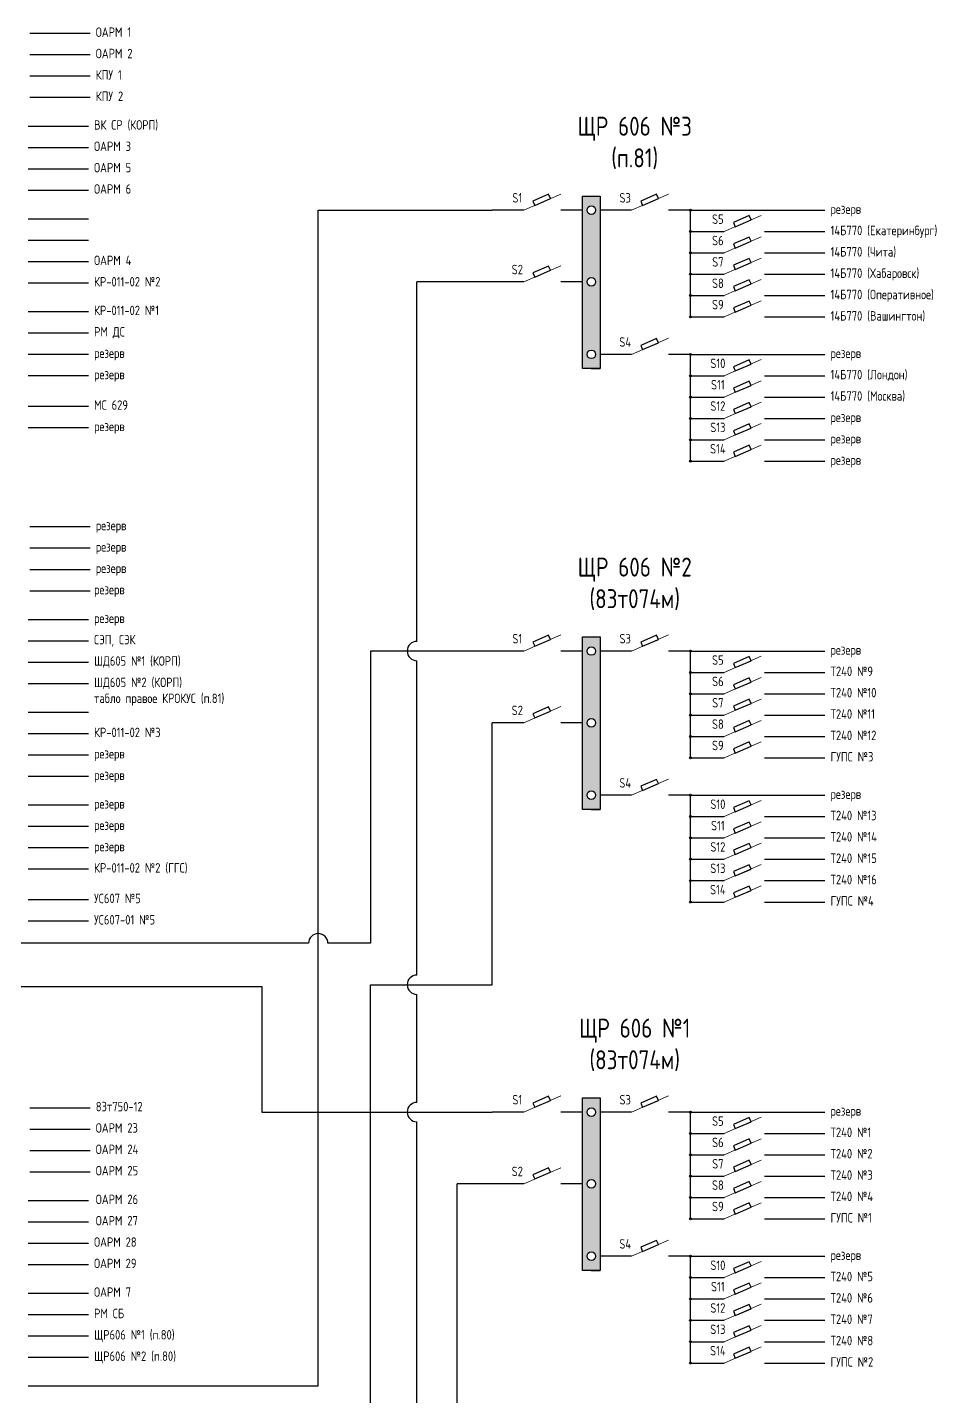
# Model space of a CAD drawing. Header units: millimetres. Extents: x 469 to 1373, y 421 to 976.
# Drawn here: x 596.6 to 644.5, y 697.8 to 769.9 of the extents above; entities that cross this region are included whole.
import ezdxf

# ---------------------------------------------------------------- set-up
doc = ezdxf.new("R2010")
doc.units = ezdxf.units.MM
doc.header["$LTSCALE"] = 0.1

msp = doc.modelspace()

# ---------------------------------------------------------------- hatches: boundary and pattern name
h = msp.add_hatch(color=256)
h.paths.add_polyline_path([(626.816, 761.036), (625.885, 761.036), (625.885, 751.947), (626.816, 751.947)])
h.paths.add_polyline_path([(626.577, 752.692, -1), (626.124, 752.692, -1)], flags=16)
h.paths.add_polyline_path([(626.124, 756.512, -1), (626.577, 756.512, -1)], flags=16)
h.paths.add_polyline_path([(626.124, 760.291, -1), (626.577, 760.291, -1)], flags=16)
h = msp.add_hatch(color=256)
h.paths.add_polyline_path([(631.621, 760.291), (631.57, 760.291), (631.57, 760.241, 0.414214)], flags=17)
h.paths.add_polyline_path([(631.52, 760.291, 0.414214), (631.57, 760.241), (631.57, 760.291), (631.621, 760.291, 1)])
h = msp.add_hatch(color=256)
h.paths.add_polyline_path([(631.621, 759.166), (631.57, 759.166), (631.57, 759.115, 0.414214)], flags=17)
h.paths.add_polyline_path([(631.52, 759.166, 0.414214), (631.57, 759.115), (631.57, 759.166), (631.621, 759.166, 1)])
h = msp.add_hatch(color=256)
h.paths.add_polyline_path([(631.621, 758.04), (631.57, 758.04), (631.57, 757.99, 0.414214)], flags=17)
h.paths.add_polyline_path([(631.52, 758.04, 0.414214), (631.57, 757.99), (631.57, 758.04), (631.621, 758.04, 1)])
h = msp.add_hatch(color=256)
h.paths.add_polyline_path([(631.621, 756.914), (631.57, 756.914), (631.57, 756.864, 0.414214)], flags=17)
h.paths.add_polyline_path([(631.52, 756.914, 0.414214), (631.57, 756.864), (631.57, 756.914), (631.621, 756.914, 1)])
h = msp.add_hatch(color=256)
h.paths.add_polyline_path([(631.621, 755.789), (631.57, 755.789), (631.57, 755.738, 0.414214)], flags=17)
h.paths.add_polyline_path([(631.52, 755.789, 0.414214), (631.57, 755.738), (631.57, 755.789), (631.621, 755.789, 1)])
h = msp.add_hatch(color=256)
h.paths.add_polyline_path([(631.621, 754.663), (631.57, 754.663), (631.57, 754.613, 0.414214)], flags=17)
h.paths.add_polyline_path([(631.52, 754.663, 0.414214), (631.57, 754.613), (631.57, 754.663), (631.621, 754.663, 1)])
h = msp.add_hatch(color=256)
h.paths.add_polyline_path([(631.621, 752.692), (631.57, 752.692), (631.57, 752.642, 0.414214)], flags=17)
h.paths.add_polyline_path([(631.52, 752.692, 0.414214), (631.57, 752.642), (631.57, 752.692), (631.621, 752.692, 1)])
h = msp.add_hatch(color=256)
h.paths.add_polyline_path([(631.621, 751.566), (631.57, 751.566), (631.57, 751.516, 0.414214)], flags=17)
h.paths.add_polyline_path([(631.52, 751.566, 0.414214), (631.57, 751.516), (631.57, 751.566), (631.621, 751.566, 1)])
h = msp.add_hatch(color=256)
h.paths.add_polyline_path([(631.621, 750.441), (631.57, 750.441), (631.57, 750.39, 0.414214)], flags=17)
h.paths.add_polyline_path([(631.52, 750.441, 0.414214), (631.57, 750.39), (631.57, 750.441), (631.621, 750.441, 1)])
h = msp.add_hatch(color=256)
h.paths.add_polyline_path([(631.621, 749.315), (631.57, 749.315), (631.57, 749.265, 0.414214)], flags=17)
h.paths.add_polyline_path([(631.52, 749.315, 0.414214), (631.57, 749.265), (631.57, 749.315), (631.621, 749.315, 1)])
h = msp.add_hatch(color=256)
h.paths.add_polyline_path([(631.621, 748.19), (631.57, 748.19), (631.57, 748.139, 0.414214)], flags=17)
h.paths.add_polyline_path([(631.52, 748.19, 0.414214), (631.57, 748.139), (631.57, 748.19), (631.621, 748.19, 1)])
h = msp.add_hatch(color=256)
h.paths.add_polyline_path([(631.621, 747.064), (631.57, 747.064), (631.57, 747.014, 0.414214)], flags=17)
h.paths.add_polyline_path([(631.52, 747.064, 0.414214), (631.57, 747.014), (631.57, 747.064), (631.621, 747.064, 1)])
h = msp.add_hatch(color=256)
h.paths.add_polyline_path([(626.816, 737.8), (625.885, 737.8), (625.885, 728.71), (626.816, 728.71)])
h.paths.add_polyline_path([(626.577, 729.455, -1), (626.124, 729.455, -1)], flags=16)
h.paths.add_polyline_path([(626.124, 733.276, -1), (626.577, 733.276, -1)], flags=16)
h.paths.add_polyline_path([(626.124, 737.055, -1), (626.577, 737.055, -1)], flags=16)
h = msp.add_hatch(color=256)
h.paths.add_polyline_path([(631.621, 737.055), (631.57, 737.055), (631.57, 737.004, 0.414214)], flags=17)
h.paths.add_polyline_path([(631.52, 737.055, 0.414214), (631.57, 737.004), (631.57, 737.055), (631.621, 737.055, 1)])
h = msp.add_hatch(color=256)
h.paths.add_polyline_path([(631.621, 735.929), (631.57, 735.929), (631.57, 735.879, 0.414214)], flags=17)
h.paths.add_polyline_path([(631.52, 735.929, 0.414214), (631.57, 735.879), (631.57, 735.929), (631.621, 735.929, 1)])
h = msp.add_hatch(color=256)
h.paths.add_polyline_path([(631.621, 734.803), (631.57, 734.803), (631.57, 734.753, 0.414214)], flags=17)
h.paths.add_polyline_path([(631.52, 734.803, 0.414214), (631.57, 734.753), (631.57, 734.803), (631.621, 734.803, 1)])
h = msp.add_hatch(color=256)
h.paths.add_polyline_path([(631.621, 733.678), (631.57, 733.678), (631.57, 733.627, 0.414214)], flags=17)
h.paths.add_polyline_path([(631.52, 733.678, 0.414214), (631.57, 733.627), (631.57, 733.678), (631.621, 733.678, 1)])
h = msp.add_hatch(color=256)
h.paths.add_polyline_path([(631.621, 732.552), (631.57, 732.552), (631.57, 732.502, 0.414214)], flags=17)
h.paths.add_polyline_path([(631.52, 732.552, 0.414214), (631.57, 732.502), (631.57, 732.552), (631.621, 732.552, 1)])
h = msp.add_hatch(color=256)
h.paths.add_polyline_path([(631.621, 731.427), (631.57, 731.427), (631.57, 731.376, 0.414214)], flags=17)
h.paths.add_polyline_path([(631.52, 731.427, 0.414214), (631.57, 731.376), (631.57, 731.427), (631.621, 731.427, 1)])
h = msp.add_hatch(color=256)
h.paths.add_polyline_path([(631.621, 729.455), (631.57, 729.455), (631.57, 729.405, 0.414214)], flags=17)
h.paths.add_polyline_path([(631.52, 729.455, 0.414214), (631.57, 729.405), (631.57, 729.455), (631.621, 729.455, 1)])
h = msp.add_hatch(color=256)
h.paths.add_polyline_path([(631.621, 728.33), (631.57, 728.33), (631.57, 728.28, 0.414214)], flags=17)
h.paths.add_polyline_path([(631.52, 728.33, 0.414214), (631.57, 728.28), (631.57, 728.33), (631.621, 728.33, 1)])
h = msp.add_hatch(color=256)
h.paths.add_polyline_path([(631.621, 727.204), (631.57, 727.204), (631.57, 727.154, 0.414214)], flags=17)
h.paths.add_polyline_path([(631.52, 727.204, 0.414214), (631.57, 727.154), (631.57, 727.204), (631.621, 727.204, 1)])
h = msp.add_hatch(color=256)
h.paths.add_polyline_path([(631.621, 726.079), (631.57, 726.079), (631.57, 726.028, 0.414214)], flags=17)
h.paths.add_polyline_path([(631.52, 726.079, 0.414214), (631.57, 726.028), (631.57, 726.079), (631.621, 726.079, 1)])
h = msp.add_hatch(color=256)
h.paths.add_polyline_path([(631.621, 724.953), (631.57, 724.953), (631.57, 724.903, 0.414214)], flags=17)
h.paths.add_polyline_path([(631.52, 724.953, 0.414214), (631.57, 724.903), (631.57, 724.953), (631.621, 724.953, 1)])
h = msp.add_hatch(color=256)
h.paths.add_polyline_path([(631.621, 723.827), (631.57, 723.827), (631.57, 723.777, 0.414214)], flags=17)
h.paths.add_polyline_path([(631.52, 723.827, 0.414214), (631.57, 723.777), (631.57, 723.827), (631.621, 723.827, 1)])
h = msp.add_hatch(color=256)
h.paths.add_polyline_path([(626.816, 713.5), (625.885, 713.5), (625.885, 704.411), (626.816, 704.411)])
h.paths.add_polyline_path([(626.577, 705.156, -1), (626.124, 705.156, -1)], flags=16)
h.paths.add_polyline_path([(626.124, 708.976, -1), (626.577, 708.976, -1)], flags=16)
h.paths.add_polyline_path([(626.124, 712.755, -1), (626.577, 712.755, -1)], flags=16)
h = msp.add_hatch(color=256)
h.paths.add_polyline_path([(631.621, 712.755), (631.57, 712.755), (631.57, 712.705, 0.414214)], flags=17)
h.paths.add_polyline_path([(631.52, 712.755, 0.414214), (631.57, 712.705), (631.57, 712.755), (631.621, 712.755, 1)])
h = msp.add_hatch(color=256)
h.paths.add_polyline_path([(631.621, 711.629), (631.57, 711.629), (631.57, 711.579, 0.414214)], flags=17)
h.paths.add_polyline_path([(631.52, 711.629, 0.414214), (631.57, 711.579), (631.57, 711.629), (631.621, 711.629, 1)])
h = msp.add_hatch(color=256)
h.paths.add_polyline_path([(631.621, 710.504), (631.57, 710.504), (631.57, 710.453, 0.414214)], flags=17)
h.paths.add_polyline_path([(631.52, 710.504, 0.414214), (631.57, 710.453), (631.57, 710.504), (631.621, 710.504, 1)])
h = msp.add_hatch(color=256)
h.paths.add_polyline_path([(631.621, 709.378), (631.57, 709.378), (631.57, 709.328, 0.414214)], flags=17)
h.paths.add_polyline_path([(631.52, 709.378, 0.414214), (631.57, 709.328), (631.57, 709.378), (631.621, 709.378, 1)])
h = msp.add_hatch(color=256)
h.paths.add_polyline_path([(631.621, 708.253), (631.57, 708.253), (631.57, 708.202, 0.414214)], flags=17)
h.paths.add_polyline_path([(631.52, 708.253, 0.414214), (631.57, 708.202), (631.57, 708.253), (631.621, 708.253, 1)])
h = msp.add_hatch(color=256)
h.paths.add_polyline_path([(631.621, 707.127), (631.57, 707.127), (631.57, 707.077, 0.414214)], flags=17)
h.paths.add_polyline_path([(631.52, 707.127, 0.414214), (631.57, 707.077), (631.57, 707.127), (631.621, 707.127, 1)])
h = msp.add_hatch(color=256)
h.paths.add_polyline_path([(631.621, 705.156), (631.57, 705.156), (631.57, 705.106, 0.414214)], flags=17)
h.paths.add_polyline_path([(631.52, 705.156, 0.414214), (631.57, 705.106), (631.57, 705.156), (631.621, 705.156, 1)])
h = msp.add_hatch(color=256)
h.paths.add_polyline_path([(631.621, 704.03), (631.57, 704.03), (631.57, 703.98, 0.414214)], flags=17)
h.paths.add_polyline_path([(631.52, 704.03, 0.414214), (631.57, 703.98), (631.57, 704.03), (631.621, 704.03, 1)])
h = msp.add_hatch(color=256)
h.paths.add_polyline_path([(631.621, 702.905), (631.57, 702.905), (631.57, 702.854, 0.414214)], flags=17)
h.paths.add_polyline_path([(631.52, 702.905, 0.414214), (631.57, 702.854), (631.57, 702.905), (631.621, 702.905, 1)])
h = msp.add_hatch(color=256)
h.paths.add_polyline_path([(631.621, 701.779), (631.57, 701.779), (631.57, 701.729, 0.414214)], flags=17)
h.paths.add_polyline_path([(631.52, 701.779, 0.414214), (631.57, 701.729), (631.57, 701.779), (631.621, 701.779, 1)])
h = msp.add_hatch(color=256)
h.paths.add_polyline_path([(631.621, 700.653), (631.57, 700.653), (631.57, 700.603, 0.414214)], flags=17)
h.paths.add_polyline_path([(631.52, 700.653, 0.414214), (631.57, 700.603), (631.57, 700.653), (631.621, 700.653, 1)])
h = msp.add_hatch(color=256)
h.paths.add_polyline_path([(631.621, 699.528), (631.57, 699.528), (631.57, 699.478, 0.414214)], flags=17)
h.paths.add_polyline_path([(631.52, 699.528, 0.414214), (631.57, 699.478), (631.57, 699.528), (631.621, 699.528, 1)])

# ---------------------------------------------------------------- linework, layer by layer
for p, q in [((596.774, 769.616), (599.942, 769.616)), ((596.774, 768.491), (599.942, 768.491)), ((596.774, 767.365), (599.942, 767.365)), ((596.774, 766.24), (599.942, 766.24)), ((596.685, 764.728), (599.854, 764.728)), ((596.685, 763.602), (599.854, 763.602)), ((596.685, 762.476), (599.854, 762.476)), ((596.685, 761.351), (599.854, 761.351)), ((611.963, 698.321), (611.963, 760.291)), ((611.963, 760.291), (617.706, 760.291)), ((617.706, 760.291), (621.13, 760.291)), ((622.788, 760.291), (621.13, 760.291)), ((625.885, 760.291), (624.737, 760.291)), ((628.474, 760.291), (626.816, 760.291)), ((631.57, 760.291), (630.423, 760.291)), ((631.57, 754.663), (631.57, 760.291)), ((631.57, 760.291), (638.649, 760.291)), ((596.685, 759.839), (599.854, 759.839)), ((596.685, 758.713), (599.854, 758.713)), ((631.57, 759.166), (633.355, 759.166)), ((635.481, 759.166), (638.649, 759.166)), ((631.57, 758.04), (633.355, 758.04)), ((635.481, 758.04), (638.649, 758.04)), ((596.685, 757.588), (599.854, 757.588)), ((596.685, 756.462), (599.854, 756.462)), ((622.788, 756.512), (617.159, 756.512)), ((617.159, 737.565), (617.159, 756.512)), ((625.885, 756.512), (624.737, 756.512)), ((631.57, 756.914), (633.355, 756.914)), ((635.481, 756.914), (638.649, 756.914)), ((631.57, 755.789), (633.355, 755.789)), ((635.481, 755.789), (638.649, 755.789)), ((596.685, 754.95), (599.854, 754.95)), ((631.57, 754.663), (633.355, 754.663)), ((635.481, 754.663), (638.649, 754.663)), ((596.685, 753.825), (599.854, 753.825)), ((596.685, 752.699), (599.854, 752.699)), ((628.474, 752.692), (626.816, 752.692)), ((631.57, 752.692), (630.423, 752.692)), ((631.57, 747.064), (631.57, 752.692)), ((631.57, 752.692), (638.649, 752.692)), ((596.685, 751.573), (599.854, 751.573)), ((626.816, 751.947), (625.885, 751.947)), ((626.35, 751.947), (626.816, 751.947)), ((631.57, 751.566), (633.355, 751.566)), ((635.481, 751.566), (638.649, 751.566)), ((596.685, 749.962), (599.854, 749.962)), ((631.57, 750.441), (633.355, 750.441)), ((635.481, 750.441), (638.649, 750.441)), ((631.57, 749.315), (633.355, 749.315)), ((635.481, 749.315), (638.649, 749.315)), ((596.685, 748.836), (599.854, 748.836)), ((631.57, 748.19), (633.355, 748.19)), ((635.481, 748.19), (638.649, 748.19)), ((631.57, 747.064), (633.355, 747.064)), ((635.481, 747.064), (638.649, 747.064)), ((596.774, 743.612), (599.942, 743.612)), ((596.774, 742.487), (599.942, 742.487)), ((596.774, 741.361), (599.942, 741.361)), ((596.774, 740.235), (599.942, 740.235)), ((596.685, 738.723), (599.854, 738.723)), ((596.685, 737.598), (599.854, 737.598)), ((621.13, 737.055), (614.711, 737.055)), ((614.711, 737.055), (614.711, 721.65)), ((622.788, 737.055), (621.13, 737.055)), ((625.885, 737.055), (624.737, 737.055)), ((628.474, 737.055), (626.816, 737.055)), ((631.57, 737.055), (630.423, 737.055)), ((631.57, 731.427), (631.57, 737.055)), ((631.57, 737.055), (638.649, 737.055)), ((596.685, 736.472), (599.854, 736.472)), ((617.159, 719.979), (617.159, 736.544)), ((631.57, 735.929), (633.355, 735.929)), ((635.481, 735.929), (638.649, 735.929)), ((596.685, 735.347), (599.854, 735.347)), ((631.57, 734.803), (633.355, 734.803)), ((635.481, 734.803), (638.649, 734.803)), ((596.685, 733.835), (599.854, 733.835)), ((622.788, 733.276), (621.13, 733.276)), ((621.13, 719.468), (621.13, 733.276)), ((625.885, 733.276), (624.737, 733.276)), ((631.57, 733.678), (633.355, 733.678)), ((635.481, 733.678), (638.649, 733.678)), ((596.685, 732.709), (599.854, 732.709)), ((631.57, 732.552), (633.355, 732.552)), ((635.481, 732.552), (638.649, 732.552)), ((596.685, 731.584), (599.854, 731.584)), ((631.57, 731.427), (633.355, 731.427)), ((635.481, 731.427), (638.649, 731.427)), ((596.685, 730.458), (599.854, 730.458)), ((596.685, 728.946), (599.854, 728.946)), ((628.474, 729.455), (626.816, 729.455)), ((631.57, 729.455), (630.423, 729.455)), ((631.57, 723.827), (631.57, 729.455)), ((631.57, 729.455), (638.649, 729.455)), ((626.816, 728.71), (625.885, 728.71)), ((626.35, 728.71), (626.816, 728.71)), ((631.57, 728.33), (633.355, 728.33)), ((635.481, 728.33), (638.649, 728.33)), ((596.685, 727.82), (599.854, 727.82)), ((631.57, 727.204), (633.355, 727.204)), ((635.481, 727.204), (638.649, 727.204)), ((596.685, 726.695), (599.854, 726.695)), ((631.57, 726.079), (633.355, 726.079)), ((635.481, 726.079), (638.649, 726.079)), ((596.685, 725.569), (599.854, 725.569)), ((631.57, 724.953), (633.355, 724.953)), ((635.481, 724.953), (638.649, 724.953)), ((596.685, 723.958), (599.854, 723.958)), ((631.57, 723.827), (633.355, 723.827)), ((635.481, 723.827), (638.649, 723.827)), ((596.685, 722.832), (599.854, 722.832)), ((611.452, 721.65), (580.864, 721.65)), ((614.711, 721.65), (612.474, 721.65)), ((580.864, 719.375), (608.997, 719.375)), ((608.997, 719.375), (608.997, 712.755)), ((614.711, 719.468), (621.13, 719.468)), ((614.711, 663.943), (614.711, 719.468)), ((617.159, 713.266), (617.159, 718.958)), ((596.774, 712.987), (599.942, 712.987)), ((608.997, 712.755), (621.13, 712.755)), ((622.788, 712.755), (621.13, 712.755)), ((625.885, 712.755), (624.737, 712.755)), ((628.474, 712.755), (626.816, 712.755)), ((631.57, 712.755), (630.423, 712.755)), ((631.57, 707.127), (631.57, 712.755)), ((631.57, 712.755), (638.649, 712.755)), ((596.774, 711.861), (599.942, 711.861)), ((617.159, 663.995), (617.159, 712.244)), ((631.57, 711.629), (633.355, 711.629)), ((635.481, 711.629), (638.649, 711.629)), ((596.774, 710.736), (599.942, 710.736)), ((631.57, 710.504), (633.355, 710.504)), ((635.481, 710.504), (638.649, 710.504)), ((596.774, 709.61), (599.942, 709.61)), ((619.287, 663.484), (619.287, 708.976)), ((621.13, 708.976), (619.287, 708.976)), ((622.788, 708.976), (621.13, 708.976)), ((625.885, 708.976), (624.737, 708.976)), ((631.57, 709.378), (633.355, 709.378)), ((635.481, 709.378), (638.649, 709.378)), ((596.685, 708.098), (599.854, 708.098)), ((631.57, 708.253), (633.355, 708.253)), ((635.481, 708.253), (638.649, 708.253)), ((596.685, 706.973), (599.854, 706.973)), ((631.57, 707.127), (633.355, 707.127)), ((635.481, 707.127), (638.649, 707.127)), ((596.685, 705.847), (599.854, 705.847)), ((628.474, 705.156), (626.816, 705.156)), ((631.57, 705.156), (630.423, 705.156)), ((631.57, 699.528), (631.57, 705.156)), ((631.57, 705.156), (638.649, 705.156)), ((596.685, 704.721), (599.854, 704.721)), ((626.816, 704.411), (625.885, 704.411)), ((626.35, 704.411), (626.816, 704.411)), ((631.57, 704.03), (633.355, 704.03)), ((635.481, 704.03), (638.649, 704.03)), ((596.685, 703.21), (599.854, 703.21)), ((631.57, 702.905), (633.355, 702.905)), ((635.481, 702.905), (638.649, 702.905)), ((596.685, 702.084), (599.854, 702.084)), ((631.57, 701.779), (633.355, 701.779)), ((635.481, 701.779), (638.649, 701.779)), ((596.685, 700.958), (599.854, 700.958)), ((631.57, 700.653), (633.355, 700.653)), ((635.481, 700.653), (638.649, 700.653)), ((596.685, 699.833), (599.854, 699.833)), ((631.57, 699.528), (633.355, 699.528)), ((635.481, 699.528), (638.649, 699.528)), ((596.685, 698.321), (599.854, 698.321)), ((599.854, 698.321), (609.508, 698.321)), ((609.508, 698.321), (611.963, 698.321))]:
    msp.add_line(p, q)
at = {"lineweight": 15}
for p, q in [((622.788, 760.291), (624.737, 761.14)), ((628.474, 760.291), (630.423, 761.14)), ((633.355, 759.166), (635.304, 760.015)), ((633.355, 758.04), (635.304, 758.889)), ((633.355, 756.914), (635.304, 757.763)), ((622.788, 756.512), (624.737, 757.361)), ((633.355, 755.789), (635.304, 756.638)), ((633.355, 754.663), (635.304, 755.512)), ((628.474, 752.692), (630.423, 753.541)), ((633.355, 751.566), (635.304, 752.416)), ((633.355, 750.441), (635.304, 751.29)), ((633.355, 749.315), (635.304, 750.164)), ((633.355, 748.19), (635.304, 749.039)), ((633.355, 747.064), (635.304, 747.913)), ((622.788, 737.055), (624.737, 737.904)), ((628.474, 737.055), (630.423, 737.904)), ((633.355, 735.929), (635.304, 736.778)), ((633.355, 734.803), (635.304, 735.653)), ((622.788, 733.276), (624.737, 734.125)), ((633.355, 733.678), (635.304, 734.527)), ((633.355, 732.552), (635.304, 733.401)), ((633.355, 731.427), (635.304, 732.276)), ((628.474, 729.455), (630.423, 730.305)), ((633.355, 728.33), (635.304, 729.179)), ((633.355, 727.204), (635.304, 728.053)), ((633.355, 726.079), (635.304, 726.928)), ((633.355, 724.953), (635.304, 725.802)), ((633.355, 723.827), (635.304, 724.677)), ((622.788, 712.755), (624.737, 713.604)), ((628.474, 712.755), (630.423, 713.604)), ((633.355, 711.629), (635.304, 712.479)), ((633.355, 710.504), (635.304, 711.353)), ((633.355, 709.378), (635.304, 710.227)), ((622.788, 708.976), (624.737, 709.825)), ((633.355, 708.253), (635.304, 709.102)), ((633.355, 707.127), (635.304, 707.976)), ((628.474, 705.156), (630.423, 706.005)), ((633.355, 704.03), (635.304, 704.879)), ((633.355, 702.905), (635.304, 703.754)), ((633.355, 701.779), (635.304, 702.628)), ((633.355, 700.653), (635.304, 701.503)), ((633.355, 699.528), (635.304, 700.377))]:
    msp.add_line(p, q, dxfattribs=at)
for points in [[(623.367, 760.543), (624.196, 760.905), (624.099, 761.128), (623.27, 760.767)], [(625.885, 761.036), (626.816, 761.036), (626.816, 751.947), (625.885, 751.947)], [(629.052, 760.543), (629.882, 760.905), (629.784, 761.128), (628.955, 760.767)], [(633.934, 759.418), (634.763, 759.779), (634.666, 760.002), (633.836, 759.641)], [(633.934, 758.292), (634.763, 758.653), (634.666, 758.877), (633.836, 758.515)], [(623.367, 756.764), (624.196, 757.126), (624.099, 757.349), (623.27, 756.988)], [(633.934, 757.166), (634.763, 757.528), (634.666, 757.751), (633.836, 757.39)], [(633.934, 756.041), (634.763, 756.402), (634.666, 756.625), (633.836, 756.264)], [(633.934, 754.915), (634.763, 755.277), (634.666, 755.5), (633.836, 755.138)], [(629.052, 752.944), (629.882, 753.305), (629.784, 753.529), (628.955, 753.167)], [(633.934, 751.819), (634.763, 752.18), (634.666, 752.403), (633.836, 752.042)], [(633.934, 750.693), (634.763, 751.054), (634.666, 751.277), (633.836, 750.916)], [(633.934, 749.567), (634.763, 749.929), (634.666, 750.152), (633.836, 749.791)], [(633.934, 748.442), (634.763, 748.803), (634.666, 749.026), (633.836, 748.665)], [(633.934, 747.316), (634.763, 747.677), (634.666, 747.901), (633.836, 747.539)], [(623.367, 737.307), (624.196, 737.668), (624.099, 737.891), (623.27, 737.53)], [(625.885, 737.8), (626.816, 737.8), (626.816, 728.71), (625.885, 728.71)], [(629.052, 737.307), (629.882, 737.668), (629.784, 737.891), (628.955, 737.53)], [(633.934, 736.181), (634.763, 736.542), (634.666, 736.766), (633.836, 736.404)], [(633.934, 735.056), (634.763, 735.417), (634.666, 735.64), (633.836, 735.279)], [(623.367, 733.528), (624.196, 733.889), (624.099, 734.112), (623.27, 733.751)], [(633.934, 733.93), (634.763, 734.291), (634.666, 734.514), (633.836, 734.153)], [(633.934, 732.804), (634.763, 733.166), (634.666, 733.389), (633.836, 733.028)], [(633.934, 731.679), (634.763, 732.04), (634.666, 732.263), (633.836, 731.902)], [(629.052, 729.708), (629.882, 730.069), (629.784, 730.292), (628.955, 729.931)], [(633.934, 728.582), (634.763, 728.943), (634.666, 729.167), (633.836, 728.805)], [(633.934, 727.456), (634.763, 727.818), (634.666, 728.041), (633.836, 727.68)], [(633.934, 726.331), (634.763, 726.692), (634.666, 726.915), (633.836, 726.554)], [(633.934, 725.205), (634.763, 725.566), (634.666, 725.79), (633.836, 725.428)], [(633.934, 724.08), (634.763, 724.441), (634.666, 724.664), (633.836, 724.303)], [(623.367, 713.007), (624.196, 713.368), (624.099, 713.592), (623.27, 713.23)], [(625.885, 713.5), (626.816, 713.5), (626.816, 704.411), (625.885, 704.411)], [(629.052, 713.007), (629.882, 713.368), (629.784, 713.592), (628.955, 713.23)], [(633.934, 711.882), (634.763, 712.243), (634.666, 712.466), (633.836, 712.105)], [(633.934, 710.756), (634.763, 711.117), (634.666, 711.34), (633.836, 710.979)], [(633.934, 709.63), (634.763, 709.992), (634.666, 710.215), (633.836, 709.854)], [(623.367, 709.228), (624.196, 709.589), (624.099, 709.813), (623.27, 709.451)], [(633.934, 708.505), (634.763, 708.866), (634.666, 709.089), (633.836, 708.728)], [(633.934, 707.379), (634.763, 707.74), (634.666, 707.964), (633.836, 707.602)], [(629.052, 705.408), (629.882, 705.769), (629.784, 705.993), (628.955, 705.631)], [(633.934, 704.282), (634.763, 704.644), (634.666, 704.867), (633.836, 704.506)], [(633.934, 703.157), (634.763, 703.518), (634.666, 703.741), (633.836, 703.38)], [(633.934, 702.031), (634.763, 702.392), (634.666, 702.616), (633.836, 702.254)], [(633.934, 700.906), (634.763, 701.267), (634.666, 701.49), (633.836, 701.129)], [(633.934, 699.78), (634.763, 700.141), (634.666, 700.365), (633.836, 700.003)]]:
    msp.add_lwpolyline(points, close=True)
for centre, radius in [((626.35, 760.291), 0.226), ((631.57, 760.291), 0.0503), ((631.57, 759.166), 0.0503), ((631.57, 758.04), 0.0503), ((626.35, 756.512), 0.226), ((631.57, 756.914), 0.0503), ((631.57, 755.789), 0.0503), ((631.57, 754.663), 0.0503), ((626.35, 752.692), 0.226), ((631.57, 752.692), 0.0503), ((631.57, 751.566), 0.0503), ((631.57, 750.441), 0.0503), ((631.57, 749.315), 0.0503), ((631.57, 748.19), 0.0503), ((631.57, 747.064), 0.0503), ((626.35, 737.055), 0.226), ((631.57, 737.055), 0.0503), ((631.57, 735.929), 0.0503), ((631.57, 734.803), 0.0503), ((626.35, 733.276), 0.226), ((631.57, 733.678), 0.0503), ((631.57, 732.552), 0.0503), ((631.57, 731.427), 0.0503), ((626.35, 729.455), 0.226), ((631.57, 729.455), 0.0503), ((631.57, 728.33), 0.0503), ((631.57, 727.204), 0.0503), ((631.57, 726.079), 0.0503), ((631.57, 724.953), 0.0503), ((631.57, 723.827), 0.0503), ((626.35, 712.755), 0.226), ((631.57, 712.755), 0.0503), ((631.57, 711.629), 0.0503), ((631.57, 710.504), 0.0503), ((631.57, 709.378), 0.0503), ((626.35, 708.976), 0.226), ((631.57, 708.253), 0.0503), ((631.57, 707.127), 0.0503), ((626.35, 705.156), 0.226), ((631.57, 705.156), 0.0503), ((631.57, 704.03), 0.0503), ((631.57, 702.905), 0.0503), ((631.57, 701.779), 0.0503), ((631.57, 700.653), 0.0503), ((631.57, 699.528), 0.0503)]:
    msp.add_circle(centre, radius)
for centre, start, end in [((617.159, 737.055), 90, 270), ((611.963, 721.65), 0, 180), ((617.159, 719.468), 90, 270), ((617.159, 712.755), 90, 270)]:
    msp.add_arc(centre, 0.511, start, end)

# ---------------------------------------------------------------- texts
for s, insert, char_height, width, attachment_point in [('{\\fGOST|b0|i0|c204|p34;ОАРМ 1}', (600.244, 769.924), 0.5, 8.14451, 1), ('{\\fGOST|b0|i0|c204|p34;ОАРМ 2}', (600.244, 768.798), 0.5, 8.14451, 1), ('{\\fGOST|b0|i0|c204|p34;КПУ 1}', (600.244, 767.672), 0.5, 8.14451, 1), ('{\\fGOST|b0|i0|c204|p34;КПУ 2}', (600.244, 766.547), 0.5, 8.14451, 1), ('{\\fGOST|b0|i0|c204|p34;ВК СР (КОРП)}', (600.155, 765.035), 0.5, 8.14451, 1), ('{\\fGOST|b0|i0|c204|p34;ЩР 606 №3 \\P(п.81)}', (628.636, 763.833), 1, 9.68531, 5), ('{\\fGOST|b0|i0|c204|p34;ОАРМ 3}', (600.155, 763.909), 0.5, 8.14451, 1), ('{\\fGOST|b0|i0|c204|p34;ОАРМ 5}', (600.155, 762.784), 0.5, 8.14451, 1), ('{\\fGOST|b0|i0|c204|p34;ОАРМ 6}', (600.155, 761.658), 0.5, 8.14451, 1), ('{\\fGOST|b0|i0|c0|p34;S\\fGOST|b0|i0|c204|p34;1}', (622.449, 760.942), 0.5, 8.14451, 5), ('{\\fGOST|b0|i0|c0|p34;S\\fGOST|b0|i0|c204|p34;3}', (628.134, 760.942), 0.5, 8.14451, 5), ('{\\fGOST|b0|i0|c0|p34;S5}', (633.016, 759.817), 0.5, 8.14451, 5), ('{\\fGOST|b0|i0|c204|p34;резерв}', (638.951, 760.598), 0.5, 8.14451, 1), ('{\\fGOST|b0|i0|c204|p34;14Б770 (Екатеринбург)}', (638.951, 759.473), 0.5, 8.14451, 1), ('{\\fGOST|b0|i0|c0|p34;S6}', (633.016, 758.691), 0.5, 8.14451, 5), ('{\\fGOST|b0|i0|c204|p34;ОАРМ 4}', (600.155, 757.895), 0.5, 8.14451, 1), ('{\\fGOST|b0|i0|c0|p34;S7}', (633.016, 757.565), 0.5, 8.14451, 5), ('{\\fGOST|b0|i0|c204|p34;14Б770 (Чита)}', (638.951, 758.347), 0.5, 8.14451, 1), ('{\\fGOST|b0|i0|c0|p34;S\\fGOST|b0|i0|c204|p34;2}', (622.449, 757.163), 0.5, 8.14451, 5), ('{\\fGOST|b0|i0|c204|p34;14Б770 (Хабаровск)}', (638.951, 757.222), 0.5, 8.14451, 1), ('{\\fGOST|b0|i0|c204|p34;КР-011-02 №2}', (600.155, 756.769), 0.5, 8.14451, 1), ('{\\fGOST|b0|i0|c0|p34;S8}', (633.016, 756.44), 0.5, 8.14451, 5), ('{\\fGOST|b0|i0|c204|p34;14Б770 (Оперативное)}', (638.951, 756.096), 0.5, 8.14451, 1), ('{\\fGOST|b0|i0|c204|p34;КР-011-02 №1}', (600.155, 755.258), 0.5, 8.14451, 1), ('{\\fGOST|b0|i0|c0|p34;S\\fGOST|b0|i0|c204|p34;9}', (633.016, 755.314), 0.5, 8.14451, 5), ('{\\fGOST|b0|i0|c204|p34;14Б770 (Вашингтон)}', (638.951, 754.97), 0.5, 8.14451, 1), ('{\\fGOST|b0|i0|c204|p34;РМ ДС}', (600.155, 754.132), 0.5, 8.14451, 1), ('{\\fGOST|b0|i0|c0|p34;S\\fGOST|b0|i0|c204|p34;4}', (628.134, 753.343), 0.5, 8.14451, 5), ('{\\fGOST|b0|i0|c204|p34;резерв}', (600.155, 753.006), 0.5, 8.14451, 1), ('{\\fGOST|b0|i0|c204|p34;резерв}', (638.951, 752.999), 0.5, 8.14451, 1), ('{\\fGOST|b0|i0|c0|p34;S\\fGOST|b0|i0|c204|p34;10}', (633.016, 752.217), 0.5, 8.14451, 5), ('{\\fGOST|b0|i0|c204|p34;резерв}', (600.155, 751.881), 0.5, 8.14451, 1), ('{\\fGOST|b0|i0|c0|p34;S\\fGOST|b0|i0|c204|p34;11}', (633.016, 751.092), 0.5, 8.14451, 5), ('{\\fGOST|b0|i0|c204|p34;14Б770 (Лондон)}', (638.951, 751.874), 0.5, 8.14451, 1), ('{\\fGOST|b0|i0|c204|p34;14Б770 (Москва)}', (638.951, 750.748), 0.5, 8.14451, 1), ('{\\fGOST|b0|i0|c204|p34;МС 629}', (600.155, 750.269), 0.5, 8.14451, 1), ('{\\fGOST|b0|i0|c0|p34;S\\fGOST|b0|i0|c204|p34;12}', (633.016, 749.966), 0.5, 8.14451, 5), ('{\\fGOST|b0|i0|c204|p34;резерв}', (638.951, 749.622), 0.5, 8.14451, 1), ('{\\fGOST|b0|i0|c204|p34;резерв}', (600.155, 749.144), 0.5, 8.14451, 1), ('{\\fGOST|b0|i0|c0|p34;S\\fGOST|b0|i0|c204|p34;13}', (633.016, 748.841), 0.5, 8.14451, 5), ('{\\fGOST|b0|i0|c204|p34;резерв}', (638.951, 748.497), 0.5, 8.14451, 1), ('{\\fGOST|b0|i0|c0|p34;S\\fGOST|b0|i0|c204|p34;14}', (633.016, 747.715), 0.5, 8.14451, 5), ('{\\fGOST|b0|i0|c204|p34;резерв}', (638.951, 747.371), 0.5, 8.14451, 1), ('{\\fGOST|b0|i0|c204|p34;резерв}', (600.244, 743.92), 0.5, 8.14451, 1), ('{\\fGOST|b0|i0|c204|p34;резерв}', (600.244, 742.794), 0.5, 8.14451, 1), ('{\\fGOST|b0|i0|c204|p34;ЩР 606 №2 (83т074м)}', (628.636, 740.597), 1, 9.68531, 5), ('{\\fGOST|b0|i0|c204|p34;резерв}', (600.244, 741.668), 0.5, 8.14451, 1), ('{\\fGOST|b0|i0|c204|p34;резерв}', (600.155, 740.543), 0.5, 8.14451, 1), ('{\\fGOST|b0|i0|c204|p34;резерв}', (600.155, 739.031), 0.5, 8.14451, 1), ('{\\fGOST|b0|i0|c204|p34;СЭП, СЭК}', (600.155, 737.905), 0.5, 8.14451, 1), ('{\\fGOST|b0|i0|c0|p34;S\\fGOST|b0|i0|c204|p34;1}', (622.449, 737.706), 0.5, 8.14451, 5), ('{\\fGOST|b0|i0|c0|p34;S\\fGOST|b0|i0|c204|p34;3}', (628.134, 737.706), 0.5, 8.14451, 5), ('{\\fGOST|b0|i0|c204|p34;резерв}', (638.951, 737.362), 0.5, 8.14451, 1), ('{\\fGOST|b0|i0|c204|p34;ШД605 №1 (КОРП)}', (600.155, 736.78), 0.5, 8.14451, 1), ('{\\fGOST|b0|i0|c0|p34;S5}', (633.016, 736.58), 0.5, 8.14451, 5), ('{\\fGOST|b0|i0|c204|p34;Т240 №9}', (638.951, 736.236), 0.5, 8.14451, 1), ('{\\fGOST|b0|i0|c204|p34;ШД605 №2 (КОРП)}', (600.155, 735.654), 0.5, 8.14451, 1), ('{\\fGOST|b0|i0|c0|p34;S6}', (633.016, 735.454), 0.5, 8.14451, 5), ('{\\fGOST|b0|i0|c204|p34;табло правое КРОКУС (п.81)}', (600.155, 734.813), 0.5, 8.14451, 1), ('{\\fGOST|b0|i0|c204|p34;Т240 №10}', (638.951, 735.111), 0.5, 8.14451, 1), ('{\\fGOST|b0|i0|c0|p34;S\\fGOST|b0|i0|c204|p34;2}', (622.449, 733.927), 0.5, 8.14451, 5), ('{\\fGOST|b0|i0|c0|p34;S7}', (633.016, 734.329), 0.5, 8.14451, 5), ('{\\fGOST|b0|i0|c204|p34;Т240 №11}', (638.951, 733.985), 0.5, 8.14451, 1), ('{\\fGOST|b0|i0|c0|p34;S8}', (633.016, 733.203), 0.5, 8.14451, 5), ('{\\fGOST|b0|i0|c204|p34;КР-011-02 №3}', (600.155, 733.016), 0.5, 8.14451, 1), ('{\\fGOST|b0|i0|c204|p34;Т240 №12}', (638.951, 732.859), 0.5, 8.14451, 1), ('{\\fGOST|b0|i0|c204|p34;резерв}', (600.155, 731.891), 0.5, 8.14451, 1), ('{\\fGOST|b0|i0|c0|p34;S\\fGOST|b0|i0|c204|p34;9}', (633.016, 732.078), 0.5, 8.14451, 5), ('{\\fGOST|b0|i0|c204|p34;ГУПС №3}', (638.951, 731.734), 0.5, 8.14451, 1), ('{\\fGOST|b0|i0|c204|p34;резерв}', (600.155, 730.765), 0.5, 8.14451, 1), ('{\\fGOST|b0|i0|c0|p34;S\\fGOST|b0|i0|c204|p34;4}', (628.134, 730.106), 0.5, 8.14451, 5), ('{\\fGOST|b0|i0|c204|p34;резерв}', (638.951, 729.763), 0.5, 8.14451, 1), ('{\\fGOST|b0|i0|c204|p34;резерв}', (600.155, 729.253), 0.5, 8.14451, 1), ('{\\fGOST|b0|i0|c0|p34;S\\fGOST|b0|i0|c204|p34;10}', (633.016, 728.981), 0.5, 8.14451, 5), ('{\\fGOST|b0|i0|c204|p34;Т240 №13}', (638.951, 728.637), 0.5, 8.14451, 1), ('{\\fGOST|b0|i0|c204|p34;резерв}', (600.155, 728.128), 0.5, 8.14451, 1), ('{\\fGOST|b0|i0|c0|p34;S\\fGOST|b0|i0|c204|p34;11}', (633.016, 727.855), 0.5, 8.14451, 5), ('{\\fGOST|b0|i0|c204|p34;Т240 №14}', (638.951, 727.512), 0.5, 8.14451, 1), ('{\\fGOST|b0|i0|c204|p34;резерв}', (600.155, 727.002), 0.5, 8.14451, 1), ('{\\fGOST|b0|i0|c0|p34;S\\fGOST|b0|i0|c204|p34;12}', (633.016, 726.73), 0.5, 8.14451, 5), ('{\\fGOST|b0|i0|c204|p34;Т240 №15}', (638.951, 726.386), 0.5, 8.14451, 1), ('{\\fGOST|b0|i0|c204|p34;КР-011-02 №2 (ГГС)}', (600.155, 725.877), 0.5, 8.14451, 1), ('{\\fGOST|b0|i0|c0|p34;S\\fGOST|b0|i0|c204|p34;13}', (633.016, 725.604), 0.5, 8.14451, 5), ('{\\fGOST|b0|i0|c0|p34;S\\fGOST|b0|i0|c204|p34;14}', (633.016, 724.478), 0.5, 8.14451, 5), ('{\\fGOST|b0|i0|c204|p34;Т240 №16}', (638.951, 725.26), 0.5, 8.14451, 1), ('{\\fGOST|b0|i0|c204|p34;УС607 №5}', (600.155, 724.265), 0.5, 8.14451, 1), ('{\\fGOST|b0|i0|c204|p34;ГУПС №4}', (638.951, 724.135), 0.5, 8.14451, 1), ('{\\fGOST|b0|i0|c204|p34;УС607-01 №5}', (600.155, 723.14), 0.5, 8.14451, 1), ('{\\fGOST|b0|i0|c204|p34;ЩР 606 №1 (83т074м)}', (628.636, 716.297), 1, 9.68531, 5), ('{\\fGOST|b0|i0|c204|p34;83т750-12}', (600.244, 713.294), 0.5, 8.14451, 1), ('{\\fGOST|b0|i0|c0|p34;S\\fGOST|b0|i0|c204|p34;1}', (622.449, 713.406), 0.5, 8.14451, 5), ('{\\fGOST|b0|i0|c0|p34;S\\fGOST|b0|i0|c204|p34;3}', (628.134, 713.406), 0.5, 8.14451, 5), ('{\\fGOST|b0|i0|c0|p34;S5}', (633.016, 712.28), 0.5, 8.14451, 5), ('{\\fGOST|b0|i0|c204|p34;резерв}', (638.951, 713.062), 0.5, 8.14451, 1), ('{\\fGOST|b0|i0|c204|p34;ОАРМ 23}', (600.244, 712.169), 0.5, 8.14451, 1), ('{\\fGOST|b0|i0|c204|p34;Т240 №1}', (638.951, 711.937), 0.5, 8.14451, 1), ('{\\fGOST|b0|i0|c204|p34;ОАРМ 24}', (600.244, 711.043), 0.5, 8.14451, 1), ('{\\fGOST|b0|i0|c0|p34;S6}', (633.016, 711.155), 0.5, 8.14451, 5), ('{\\fGOST|b0|i0|c0|p34;S7}', (633.016, 710.029), 0.5, 8.14451, 5), ('{\\fGOST|b0|i0|c204|p34;Т240 №2}', (638.951, 710.811), 0.5, 8.14451, 1), ('{\\fGOST|b0|i0|c204|p34;ОАРМ 25}', (600.244, 709.917), 0.5, 8.14451, 1), ('{\\fGOST|b0|i0|c0|p34;S\\fGOST|b0|i0|c204|p34;2}', (622.449, 709.627), 0.5, 8.14451, 5), ('{\\fGOST|b0|i0|c204|p34;Т240 №3}', (638.951, 709.686), 0.5, 8.14451, 1), ('{\\fGOST|b0|i0|c0|p34;S8}', (633.016, 708.904), 0.5, 8.14451, 5), ('{\\fGOST|b0|i0|c204|p34;ОАРМ 26}', (600.244, 708.406), 0.5, 8.14451, 1), ('{\\fGOST|b0|i0|c0|p34;S\\fGOST|b0|i0|c204|p34;9}', (633.016, 707.778), 0.5, 8.14451, 5), ('{\\fGOST|b0|i0|c204|p34;Т240 №4}', (638.951, 708.56), 0.5, 8.14451, 1), ('{\\fGOST|b0|i0|c204|p34;ОАРМ 27}', (600.244, 707.28), 0.5, 8.14451, 1), ('{\\fGOST|b0|i0|c204|p34;ГУПС №1}', (638.951, 707.434), 0.5, 8.14451, 1), ('{\\fGOST|b0|i0|c204|p34;ОАРМ 28}', (600.155, 706.154), 0.5, 8.14451, 1), ('{\\fGOST|b0|i0|c0|p34;S\\fGOST|b0|i0|c204|p34;4}', (628.134, 705.807), 0.5, 8.14451, 5), ('{\\fGOST|b0|i0|c204|p34;резерв}', (638.951, 705.463), 0.5, 8.14451, 1), ('{\\fGOST|b0|i0|c204|p34;ОАРМ 29}', (600.155, 705.029), 0.5, 8.14451, 1), ('{\\fGOST|b0|i0|c0|p34;S\\fGOST|b0|i0|c204|p34;10}', (633.016, 704.681), 0.5, 8.14451, 5), ('{\\fGOST|b0|i0|c0|p34;S\\fGOST|b0|i0|c204|p34;11}', (633.016, 703.556), 0.5, 8.14451, 5), ('{\\fGOST|b0|i0|c204|p34;Т240 №5}', (638.951, 704.338), 0.5, 8.14451, 1), ('{\\fGOST|b0|i0|c204|p34;ОАРМ 7}', (600.155, 703.517), 0.5, 8.14451, 1), ('{\\fGOST|b0|i0|c204|p34;Т240 №6}', (638.951, 703.212), 0.5, 8.14451, 1), ('{\\fGOST|b0|i0|c204|p34;РМ СБ}', (600.155, 702.391), 0.5, 8.14451, 1), ('{\\fGOST|b0|i0|c0|p34;S\\fGOST|b0|i0|c204|p34;12}', (633.016, 702.43), 0.5, 8.14451, 5), ('{\\fGOST|b0|i0|c0|p34;S\\fGOST|b0|i0|c204|p34;13}', (633.016, 701.304), 0.5, 8.14451, 5), ('{\\fGOST|b0|i0|c204|p34;Т240 №7}', (638.951, 702.086), 0.5, 8.14451, 1), ('{\\fGOST|b0|i0|c204|p34;ЩР606 №1 (п.80)}', (600.155, 701.266), 0.5, 8.14451, 1), ('{\\fGOST|b0|i0|c204|p34;Т240 №8}', (638.951, 700.961), 0.5, 8.14451, 1), ('{\\fGOST|b0|i0|c204|p34;ЩР606 №2 (п.80)}', (600.155, 700.14), 0.5, 8.14451, 1), ('{\\fGOST|b0|i0|c0|p34;S\\fGOST|b0|i0|c204|p34;14}', (633.016, 700.179), 0.5, 8.14451, 5), ('{\\fGOST|b0|i0|c204|p34;ГУПС №2}', (638.951, 699.835), 0.5, 8.14451, 1)]:
    msp.add_mtext(s, dxfattribs=dict(insert=insert, char_height=char_height, width=width, attachment_point=attachment_point))

doc.saveas('drawing.dxf')
